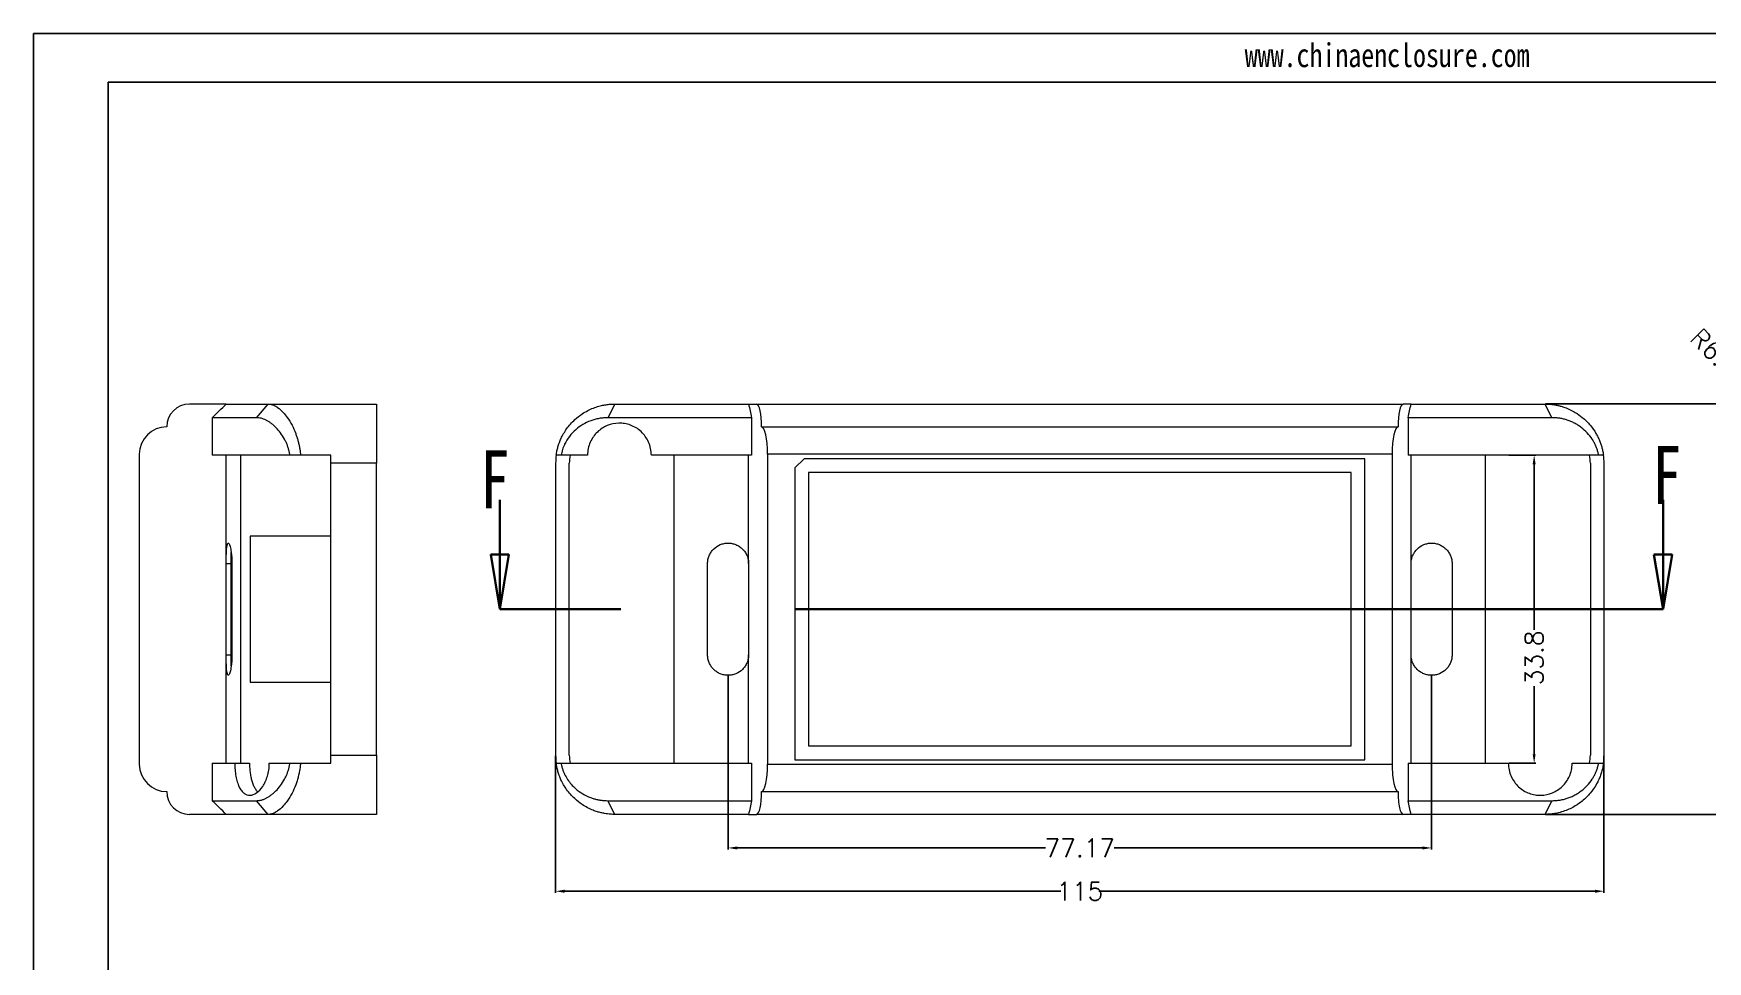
# Model space of a CAD drawing. Header units: inches. Extents: x 2946 to 3809, y 1126 to 1353.
# Drawn here: x 2946.3 to 3129.9, y 1251.2 to 1352.9 of the extents above; entities that cross this region are included whole.
import ezdxf

# ---------------------------------------------------------------- set-up
doc = ezdxf.new("R2010")
doc.units = ezdxf.units.IN
doc.header["$LTSCALE"] = 15
doc.linetypes.add('PHANTOM', pattern=[12.7, 6.35, -1.27, 1.27, -1.27, 1.27, -1.27])
doc.layers.add('文字', color=81, linetype='Continuous')
doc.styles.add('SLDTEXTSTYLE0', font='TXT', dxfattribs={"width": 0.75})
doc.styles.get("Standard").update_dxf_attribs({"font": 'txt', "bigfont": 'gbcbig.shx'})
doc.styles.add('宋体', font='', dxfattribs={"width": 0.8, "height": 3.5})
doc.styles.get('宋体').set_extended_font_data('SimSun')
doc.dimstyles.new('2.5', dxfattribs={"dimtxt": 2, "dimasz": 1, "dimexe": 0.18, "dimexo": 0.0625, "dimgap": 0.09, "dimtad": 0, "dimdsep": 46, "dimtxsty": 'Standard', "dimcen": 1, "dimclrd": 3, "dimclre": 3, "dimadec": 0, "dimazin": 2, "dimtfac": 1, "dimtofl": 0, "dimtmove": 0, "dimatfit": 3, "dimfxl": 1, "dimtolj": 1, "dimtzin": 0, "dimarcsym": 0})

# ---------------------------------------------------------------- blocks, each defined once
blk = doc.blocks.new('_CLOSED')
at = {"color": 0, "linetype": 'ByBlock', "lineweight": -2}
for p, q in [((-1, 0.166667), (0, 0)), ((-1, 0.166667), (-1, -0.166667)), ((0, 0), (-1, -0.166667)), ((0, 0), (-1, 0))]:
    blk.add_line(p, q, dxfattribs=at)
blk = doc.blocks.new('*D250')
at = {"color": 3, "lineweight": -2}
for p, q in [((3003.59, 1273.74), (3003.59, 1258.7)), ((3118.59, 1273.74), (3118.59, 1258.7)), ((3004.59, 1258.88), (3059, 1258.88)), ((3117.59, 1258.88), (3063.18, 1258.88))]:
    blk.add_line(p, q, dxfattribs=at)
at = {"color": 3}
for points in [[(3004.59, 1259.05), (3004.59, 1258.71), (3003.59, 1258.88)], [(3117.59, 1259.05), (3117.59, 1258.71), (3118.59, 1258.88)]]:
    blk.add_solid(points, dxfattribs=at)
at = {"layer": 'Defpoints', "color": 0}
for p in [(3003.59, 1273.81), (3118.59, 1273.81), (3003.59, 1258.88)]:
    blk.add_point(p, dxfattribs=at)
at = {"color": 0, "insert": (3061.09, 1258.88), "char_height": 2, "attachment_point": 5}
blk.add_mtext('\\A1;115', dxfattribs=at)
blk = doc.blocks.new('*D251')
at = {"color": 3, "lineweight": -2}
for p, q in [((3022.51, 1282.49), (3022.51, 1263.45)), ((3099.68, 1282.49), (3099.68, 1263.45)), ((3023.51, 1263.63), (3057.34, 1263.63)), ((3098.68, 1263.63), (3064.85, 1263.63))]:
    blk.add_line(p, q, dxfattribs=at)
at = {"color": 3}
for points in [[(3023.51, 1263.79), (3023.51, 1263.46), (3022.51, 1263.63)], [(3098.68, 1263.79), (3098.68, 1263.46), (3099.68, 1263.63)]]:
    blk.add_solid(points, dxfattribs=at)
at = {"layer": 'Defpoints', "color": 0}
for p in [(3022.51, 1282.56), (3099.68, 1282.56), (3099.68, 1263.63)]:
    blk.add_point(p, dxfattribs=at)
at = {"color": 0, "insert": (3061.09, 1263.63), "char_height": 2, "attachment_point": 5}
blk.add_mtext('\\A1;77.17', dxfattribs=at)
blk = doc.blocks.new('*D252')
at = {"color": 3, "lineweight": -2}
for p, q in [((3112.16, 1312.31), (3132.42, 1312.31)), ((3132.24, 1311.31), (3132.24, 1291.56)), ((3132.24, 1268.31), (3132.24, 1288.05)), ((3112.16, 1267.31), (3132.42, 1267.31))]:
    blk.add_line(p, q, dxfattribs=at)
at = {"color": 3}
for points in [[(3132.08, 1311.31), (3132.41, 1311.31), (3132.24, 1312.31)], [(3132.08, 1268.31), (3132.41, 1268.31), (3132.24, 1267.31)]]:
    blk.add_solid(points, dxfattribs=at)
at = {"layer": 'Defpoints', "color": 0}
for p in [(3112.09, 1312.31), (3132.24, 1312.31), (3112.09, 1267.31)]:
    blk.add_point(p, dxfattribs=at)
at = {"color": 0, "insert": (3132.24, 1289.81), "char_height": 2, "attachment_point": 5, "rotation": 90}
blk.add_mtext('\\A1;45', dxfattribs=at)
blk = doc.blocks.new('*D253')
at = {"color": 3, "lineweight": -2}
for p, q in [((3108.16, 1306.71), (3111.11, 1306.71)), ((3110.93, 1305.71), (3110.93, 1287.56)), ((3110.93, 1273.91), (3110.93, 1281.38)), ((3108.16, 1272.91), (3111.11, 1272.91))]:
    blk.add_line(p, q, dxfattribs=at)
at = {"color": 3}
for points in [[(3110.76, 1305.71), (3111.09, 1305.71), (3110.93, 1306.71)], [(3110.76, 1273.91), (3111.09, 1273.91), (3110.93, 1272.91)]]:
    blk.add_solid(points, dxfattribs=at)
at = {"layer": 'Defpoints', "color": 0}
for p in [(3108.09, 1306.71), (3110.93, 1306.71), (3108.09, 1272.91)]:
    blk.add_point(p, dxfattribs=at)
at = {"color": 0, "insert": (3110.93, 1284.47), "char_height": 2, "attachment_point": 5, "rotation": 90}
blk.add_mtext('\\A1;33.8', dxfattribs=at)
blk = doc.blocks.new('*D257')
at = {"color": 3, "lineweight": -2}
for p, q in [((3132.92, 1315.76), (3137.6, 1311.1)), ((3141.91, 1305.81), (3143.91, 1305.81)), ((3142.91, 1304.81), (3142.91, 1306.81))]:
    blk.add_line(p, q, dxfattribs=at)
at = {"color": 3}
blk.add_solid([(3137.71, 1311.22), (3137.48, 1310.98), (3138.3, 1310.4)], dxfattribs=at)
at = {"layer": 'Defpoints', "color": 0}
for p in [(3138.3, 1310.4), (3142.91, 1305.81)]:
    blk.add_point(p, dxfattribs=at)
at = {"color": 0, "insert": (3130.73, 1317.94), "char_height": 2, "attachment_point": 5, "rotation": 315.0939}
blk.add_mtext('\\A1;R6.5', dxfattribs=at)

msp = doc.modelspace()

# ---------------------------------------------------------------- linework, layer by layer
for p, q in [((2946.32, 1352.94), (3263.365, 1352.94)), ((2946.32, 1352.94), (2946.32, 1128.767)), ((2954.524, 1347.602), (3258.027, 1347.602)), ((2954.524, 1347.602), (2954.524, 1134.104))]:
    msp.add_line(p, q)
at = {"color": 7, "linetype": 'Continuous', "lineweight": 15}
for p, q in [((2967.456, 1312.307), (2963.431, 1312.307)), ((2967.456, 1312.307), (2972.039, 1312.307)), ((2972.039, 1312.307), (2970.748, 1310.807)), ((2972.039, 1312.307), (2983.931, 1312.307)), ((2983.931, 1312.307), (2983.931, 1305.807)), ((3010.095, 1312.307), (3009.331, 1310.807)), ((3010.095, 1312.307), (3024.761, 1312.307)), ((3024.761, 1312.307), (3025.642, 1312.307)), ((3025.642, 1312.307), (3096.548, 1312.307)), ((3097.428, 1312.307), (3096.548, 1312.307)), ((3097.428, 1312.307), (3112.095, 1312.307)), ((3112.095, 1312.307), (3112.859, 1310.807)), ((2965.931, 1310.807), (2965.931, 1306.707)), ((2970.748, 1310.807), (2965.931, 1310.807)), ((3025.095, 1310.807), (3009.331, 1310.807)), ((3025.095, 1310.807), (3025.095, 1306.707)), ((3026.188, 1309.807), (3096.001, 1309.807)), ((3097.095, 1310.807), (3097.095, 1306.707)), ((3112.858, 1310.807), (3097.095, 1310.807)), ((2957.931, 1306.807), (2957.931, 1272.807)), ((2974.454, 1306.707), (2965.931, 1306.707)), ((2967.456, 1294.807), (2967.456, 1306.707)), ((2969.078, 1272.907), (2969.078, 1306.707)), ((2975.616, 1306.707), (2974.454, 1306.707)), ((2978.931, 1306.707), (2975.616, 1306.707)), ((2978.931, 1305.807), (2978.931, 1306.707)), ((2983.931, 1305.807), (2978.931, 1305.807)), ((2978.931, 1273.807), (2978.931, 1305.807)), ((2983.931, 1273.807), (2983.931, 1305.807)), ((3003.595, 1305.807), (3003.595, 1273.807)), ((3007.095, 1306.707), (3004.191, 1306.707)), ((3005.095, 1273.807), (3005.095, 1305.807)), ((3025.095, 1306.707), (3014.095, 1306.707)), ((3016.595, 1272.907), (3016.595, 1306.707)), ((3024.761, 1294.807), (3024.761, 1306.707)), ((3095.345, 1306.807), (3026.845, 1306.807)), ((3026.845, 1306.807), (3026.845, 1272.807)), ((3029.845, 1305.307), (3030.845, 1306.307)), ((3092.345, 1306.307), (3030.845, 1306.307)), ((3092.345, 1273.307), (3092.345, 1306.307)), ((3095.345, 1306.807), (3095.345, 1272.807)), ((3117.997, 1306.707), (3097.095, 1306.707)), ((3097.428, 1294.807), (3097.428, 1306.707)), ((3105.595, 1272.907), (3105.595, 1306.707)), ((3117.095, 1305.807), (3117.095, 1273.807)), ((3118.532, 1306.707), (3117.997, 1306.707)), ((3118.595, 1273.807), (3118.595, 1305.807)), ((3029.845, 1305.307), (3029.845, 1273.307)), ((3031.345, 1304.807), (3031.345, 1274.807)), ((3090.845, 1304.807), (3031.345, 1304.807)), ((3090.845, 1274.807), (3090.845, 1304.807)), ((2978.931, 1297.807), (2970.078, 1297.807)), ((2970.078, 1297.807), (2970.078, 1281.807)), ((2967.456, 1294.807), (2967.958, 1294.807)), ((2967.456, 1284.807), (2967.456, 1294.807)), ((2967.958, 1294.807), (2967.958, 1284.807)), ((2968.087, 1294.807), (2968.087, 1284.807)), ((3020.261, 1284.807), (3020.261, 1294.807)), ((3024.761, 1294.807), (3024.761, 1284.807)), ((3097.428, 1284.807), (3097.428, 1294.807)), ((3101.928, 1294.807), (3101.928, 1284.807)), ((2967.456, 1272.907), (2967.456, 1284.807)), ((2967.456, 1284.807), (2967.958, 1284.807)), ((3024.761, 1272.907), (3024.761, 1284.807)), ((3097.428, 1272.907), (3097.428, 1284.807)), ((2970.078, 1281.807), (2978.931, 1281.807)), ((3031.345, 1274.807), (3090.845, 1274.807)), ((2965.931, 1272.907), (2965.931, 1268.807)), ((2968.398, 1272.907), (2970.021, 1272.907)), ((2972.188, 1272.907), (2974.455, 1272.907)), ((2974.455, 1272.907), (2975.616, 1272.907)), ((2975.616, 1272.907), (2978.931, 1272.907)), ((2978.931, 1272.907), (2978.931, 1273.807)), ((2978.931, 1273.807), (2983.931, 1273.807)), ((2983.931, 1273.807), (2983.931, 1267.307)), ((3004.19, 1272.907), (3025.095, 1272.907)), ((3025.095, 1272.907), (3025.095, 1268.807)), ((3026.845, 1272.807), (3095.345, 1272.807)), ((3029.845, 1273.307), (3092.345, 1273.307)), ((3097.095, 1272.907), (3097.095, 1268.807)), ((3115.095, 1272.907), (3117.997, 1272.907)), ((3117.997, 1272.907), (3118.532, 1272.907)), ((3026.188, 1269.807), (3096.001, 1269.807)), ((2967.456, 1267.307), (2963.431, 1267.307)), ((2965.931, 1268.807), (2970.748, 1268.807)), ((2972.039, 1267.307), (2967.456, 1267.307)), ((2970.748, 1268.807), (2972.039, 1267.307)), ((2983.931, 1267.307), (2972.039, 1267.307)), ((3009.331, 1268.807), (3025.095, 1268.807)), ((3010.095, 1267.307), (3009.331, 1268.807)), ((3024.761, 1267.307), (3010.095, 1267.307)), ((3024.761, 1267.307), (3025.642, 1267.307)), ((3096.548, 1267.307), (3025.642, 1267.307)), ((3097.428, 1267.307), (3096.548, 1267.307)), ((3097.095, 1268.807), (3112.858, 1268.807)), ((3112.095, 1267.307), (3097.428, 1267.307)), ((3112.858, 1268.807), (3112.095, 1267.307))]:
    msp.add_line(p, q, dxfattribs=at)
at = {"color": 7, "linetype": 'Continuous', "lineweight": 30}
for p, q in [((2997.472, 1301.807), (2997.472, 1289.807)), ((3125.063, 1301.807), (3125.063, 1289.807))]:
    msp.add_line(p, q, dxfattribs=at)
at = {"color": 1, "linetype": 'PHANTOM', "lineweight": 30}
msp.add_line((3125.063, 1289.807), (2997.472, 1289.807), dxfattribs=at)
at = {"color": 7, "linetype": 'Continuous', "lineweight": 15, "flags": 128}
for points in [[(2965.931, 1272.907), (2966.043, 1272.907), (2966.212, 1272.907), (2966.437, 1272.907), (2966.719, 1272.907), (2967.056, 1272.907), (2967.449, 1272.907), (2967.897, 1272.907), (2968.398, 1272.907)], [(3097.095, 1272.907), (3098.505, 1272.907), (3099.911, 1272.907), (3101.308, 1272.907), (3102.695, 1272.907), (3104.069, 1272.907), (3105.429, 1272.907), (3106.771, 1272.907), (3108.095, 1272.907)]]:
    msp.add_lwpolyline(points, dxfattribs=at)
at = {"color": 7, "linetype": 'Continuous', "lineweight": 15}
for centre, radius, start, end in [((2963.431, 1309.807), 2.5, 90, 180), ((2960.931, 1306.807), 3, 90, 180), ((3010.095, 1305.807), 6.5, 172.04117, 180), ((3010.095, 1305.807), 5, 169.63024, 180), ((3112.095, 1305.807), 5, 0, 10.36976), ((3112.095, 1305.807), 6.5, 0, 7.95883), ((2960.931, 1272.807), 3, 180, 270), ((3010.095, 1273.807), 6.5, 180, 187.95883), ((3010.095, 1273.807), 5, 180, 190.36976), ((3112.095, 1273.807), 5, 349.63024, 0), ((3112.095, 1273.807), 6.5, 352.04117, 0), ((2963.431, 1269.807), 2.5, 180, 270)]:
    msp.add_arc(centre, radius, start, end, dxfattribs=at)
for centre, major_axis, start_param, end_param in [((3025.642, 1309.807), (0, 2.5), 4.712389, 6.2831853), ((3096.548, 1309.807), (0, 2.5), 0, 1.5707963), ((3026.188, 1306.807), (0, 3), 4.712389, 6.2831853), ((3096.001, 1306.807), (0, 3), 0, 1.5707963), ((3026.188, 1272.807), (0, 3), 3.1415927, 4.712389), ((3096.001, 1272.807), (0, 3), 1.5707963, 3.1415927), ((3025.642, 1269.807), (0, 2.5), 3.1415927, 4.712389), ((3096.548, 1269.807), (0, 2.5), 1.5707963, 3.1415927)]:
    msp.add_ellipse(centre, major_axis=major_axis, ratio=0.21875, start_param=start_param, end_param=end_param, dxfattribs=at)
for points in [[(2965.931, 1310.807), (2966.439, 1311.308), (2966.947, 1311.808), (2967.456, 1312.307)], [(3024.761, 1312.307), (3024.872, 1311.808), (3024.984, 1311.308), (3025.095, 1310.807)], [(3097.095, 1310.807), (3097.206, 1311.308), (3097.317, 1311.808), (3097.428, 1312.307)], [(2967.456, 1267.307), (2966.947, 1267.807), (2966.439, 1268.307), (2965.931, 1268.807)], [(3025.095, 1268.807), (3024.984, 1268.307), (3024.872, 1267.807), (3024.761, 1267.307)], [(3097.428, 1267.307), (3097.317, 1267.807), (3097.206, 1268.307), (3097.095, 1268.807)]]:
    msp.add_open_spline(points, degree=3, dxfattribs=at)
for points, knots in [([(2972.039, 1312.307), (2972.073, 1312.306), (2972.147, 1312.305), (2972.266, 1312.29), (2972.402, 1312.263), (2972.554, 1312.218), (2972.722, 1312.151), (2972.906, 1312.056), (2973.244, 1311.845), (2973.669, 1311.469), (2974.209, 1310.809), (2974.674, 1310.045), (2975.014, 1309.281), (2975.214, 1308.698), (2975.33, 1308.306), (2975.428, 1307.91), (2975.508, 1307.51), (2975.573, 1307.11), (2975.602, 1306.84), (2975.616, 1306.707)], [0, 0, 0, 0, 0.0246987, 0.0528841, 0.084557, 0.1197178, 0.1583668, 0.2005041, 0.2461297, 0.3890746, 0.4912566, 0.6252946, 0.7420477, 0.7875902, 0.8320413, 0.8754517, 0.9178755, 0.9593709, 1, 1, 1, 1]), ([(3003.657, 1306.707), (3003.669, 1306.783), (3003.692, 1306.936), (3003.737, 1307.164), (3003.79, 1307.393), (3003.851, 1307.621), (3003.922, 1307.848), (3004.001, 1308.074), (3004.09, 1308.299), (3004.321, 1308.828), (3004.803, 1309.655), (3005.608, 1310.561), (3006.596, 1311.33), (3007.505, 1311.798), (3008.316, 1312.069), (3008.862, 1312.196), (3009.339, 1312.268), (3009.742, 1312.302), (3009.986, 1312.306), (3010.095, 1312.307)], [0, 0, 0, 0, 0.02317, 0.046579, 0.070239, 0.0941613, 0.1183571, 0.1428371, 0.1676116, 0.1926907, 0.3216123, 0.4666251, 0.5814865, 0.733301, 0.8041449, 0.8662374, 0.9195774, 0.9641646, 1, 1, 1, 1]), ([(3112.095, 1312.307), (3112.17, 1312.306), (3112.33, 1312.305), (3112.586, 1312.29), (3112.871, 1312.263), (3113.186, 1312.218), (3113.528, 1312.151), (3113.897, 1312.056), (3114.556, 1311.845), (3115.352, 1311.469), (3116.292, 1310.809), (3117.07, 1310.045), (3117.608, 1309.281), (3117.922, 1308.698), (3118.1, 1308.306), (3118.25, 1307.91), (3118.372, 1307.51), (3118.468, 1307.11), (3118.511, 1306.84), (3118.532, 1306.707)], [0, 0, 0, 0, 0.0246987, 0.0528841, 0.084557, 0.1197178, 0.1583668, 0.2005041, 0.2461297, 0.3890746, 0.4912566, 0.6252946, 0.7420477, 0.7875902, 0.8320413, 0.8754517, 0.9178755, 0.9593709, 1, 1, 1, 1]), ([(2974.454, 1306.707), (2974.444, 1306.769), (2974.422, 1306.892), (2974.382, 1307.074), (2974.337, 1307.254), (2974.286, 1307.431), (2974.229, 1307.606), (2974.166, 1307.779), (2974.098, 1307.95), (2974.025, 1308.119), (2973.946, 1308.285), (2973.758, 1308.649), (2973.424, 1309.175), (2972.998, 1309.662), (2972.64, 1309.993), (2972.369, 1310.211), (2972.098, 1310.395), (2971.826, 1310.545), (2971.555, 1310.662), (2971.284, 1310.745), (2971.014, 1310.797), (2970.837, 1310.804), (2970.748, 1310.807)], [0, 0, 0, 0, 0.0236457, 0.047351, 0.0711711, 0.0951605, 0.1193725, 0.1438588, 0.1686697, 0.1938533, 0.2194558, 0.2455208, 0.3677407, 0.4953371, 0.559164, 0.6221977, 0.6847239, 0.747035, 0.8094267, 0.8721934, 0.9356244, 1, 1, 1, 1]), ([(3009.331, 1310.807), (3009.249, 1310.806), (3009.087, 1310.804), (3008.844, 1310.787), (3008.604, 1310.761), (3008.367, 1310.723), (3008.131, 1310.675), (3007.897, 1310.617), (3007.666, 1310.547), (3007.212, 1310.389), (3006.563, 1310.08), (3005.775, 1309.51), (3005.093, 1308.793), (3004.679, 1308.114), (3004.454, 1307.606), (3004.345, 1307.31), (3004.256, 1307.012), (3004.212, 1306.808), (3004.191, 1306.707)], [0, 0, 0, 0, 0.0352213, 0.0703539, 0.1054474, 0.1405517, 0.1757164, 0.2109912, 0.246425, 0.2820662, 0.4229422, 0.5616025, 0.7034475, 0.8390982, 0.8809118, 0.9215056, 0.9611168, 1, 1, 1, 1]), ([(3014.095, 1306.707), (3014.095, 1306.955), (3014.069, 1307.198), (3013.967, 1307.674), (3013.89, 1307.91), (3013.694, 1308.351), (3013.574, 1308.559), (3013.294, 1308.948), (3013.137, 1309.124), (3012.795, 1309.439), (3012.607, 1309.58), (3012.218, 1309.816), (3012.015, 1309.914), (3011.596, 1310.068), (3011.38, 1310.125), (3010.95, 1310.196), (3010.734, 1310.211), (3010.082, 1310.197), (3009.664, 1310.109), (3008.864, 1309.78), (3008.501, 1309.547), (3008.016, 1309.084), (3007.868, 1308.913), (3007.605, 1308.541), (3007.488, 1308.336), (3007.297, 1307.903), (3007.223, 1307.677), (3007.122, 1307.204), (3007.095, 1306.955), (3007.095, 1306.707)], [0, 0, 0, 0, 0.0625, 0.0625, 0.125, 0.125, 0.1875, 0.1875, 0.25, 0.25, 0.3125, 0.3125, 0.375, 0.375, 0.4375, 0.4375, 0.5, 0.5, 0.625, 0.625, 0.75, 0.75, 0.8125, 0.8125, 0.875, 0.875, 0.9375, 0.9375, 1, 1, 1, 1]), ([(3117.997, 1306.707), (3117.985, 1306.769), (3117.96, 1306.892), (3117.914, 1307.074), (3117.861, 1307.254), (3117.801, 1307.431), (3117.735, 1307.606), (3117.661, 1307.779), (3117.581, 1307.95), (3117.493, 1308.119), (3117.398, 1308.285), (3117.171, 1308.649), (3116.759, 1309.175), (3116.209, 1309.662), (3115.727, 1309.993), (3115.353, 1310.211), (3114.967, 1310.395), (3114.569, 1310.545), (3114.159, 1310.662), (3113.737, 1310.745), (3113.303, 1310.797), (3113.007, 1310.804), (3112.858, 1310.807)], [0, 0, 0, 0, 0.0236457, 0.047351, 0.0711711, 0.0951605, 0.1193725, 0.1438588, 0.1686697, 0.1938533, 0.2194558, 0.2455208, 0.3677407, 0.4953371, 0.559164, 0.6221977, 0.6847239, 0.747035, 0.8094267, 0.8721934, 0.9356244, 1, 1, 1, 1]), ([(3004.192, 1306.707), (3004.118, 1306.707), (3004.044, 1306.707), (3003.97, 1306.707), (3003.918, 1306.707), (3003.866, 1306.707), (3003.813, 1306.707), (3003.761, 1306.707), (3003.709, 1306.707), (3003.657, 1306.707)], [0, 0, 0, 0, 0.0005303301, 0.0005303301, 0.0005303301, 0.0009046374, 0.0009046374, 0.0009046374, 0.0012789449, 0.0012789449, 0.0012789449, 0.0012789449]), ([(2967.456, 1294.807), (2967.456, 1294.957), (2967.457, 1295.103), (2967.461, 1295.392), (2967.465, 1295.536), (2967.473, 1295.81), (2967.479, 1295.939), (2967.493, 1296.184), (2967.501, 1296.3), (2967.53, 1296.611), (2967.555, 1296.778), (2967.601, 1296.945), (2967.618, 1296.987), (2967.655, 1297.044), (2967.674, 1297.058), (2967.715, 1297.057), (2967.737, 1297.042), (2967.781, 1296.984), (2967.803, 1296.942), (2967.848, 1296.83), (2967.871, 1296.76), (2967.914, 1296.598), (2967.935, 1296.505), (2967.975, 1296.297), (2967.993, 1296.183), (2968.025, 1295.94), (2968.04, 1295.809), (2968.063, 1295.536), (2968.072, 1295.395), (2968.084, 1295.106), (2968.087, 1294.957), (2968.087, 1294.807)], [0, 0, 0, 0, 0.0625, 0.0625, 0.125, 0.125, 0.1875, 0.1875, 0.25, 0.25, 0.375, 0.375, 0.4375, 0.4375, 0.5, 0.5, 0.5625, 0.5625, 0.625, 0.625, 0.6875, 0.6875, 0.75, 0.75, 0.8125, 0.8125, 0.875, 0.875, 0.9375, 0.9375, 1, 1, 1, 1]), ([(3020.261, 1294.807), (3020.261, 1294.957), (3020.276, 1295.103), (3020.333, 1295.392), (3020.377, 1295.536), (3020.491, 1295.808), (3020.56, 1295.938), (3020.724, 1296.182), (3020.819, 1296.297), (3021.129, 1296.607), (3021.379, 1296.773), (3021.782, 1296.941), (3021.923, 1296.984), (3022.211, 1297.042), (3022.357, 1297.057), (3022.649, 1297.058), (3022.797, 1297.044), (3023.085, 1296.988), (3023.225, 1296.946), (3023.498, 1296.834), (3023.63, 1296.765), (3023.875, 1296.603), (3023.989, 1296.51), (3024.201, 1296.3), (3024.295, 1296.186), (3024.459, 1295.942), (3024.531, 1295.81), (3024.645, 1295.537), (3024.688, 1295.396), (3024.746, 1295.106), (3024.761, 1294.957), (3024.761, 1294.807)], [0, 0, 0, 0, 0.0625, 0.0625, 0.125, 0.125, 0.1875, 0.1875, 0.25, 0.25, 0.375, 0.375, 0.4375, 0.4375, 0.5, 0.5, 0.5625, 0.5625, 0.625, 0.625, 0.6875, 0.6875, 0.75, 0.75, 0.8125, 0.8125, 0.875, 0.875, 0.9375, 0.9375, 1, 1, 1, 1]), ([(3097.428, 1294.807), (3097.428, 1294.957), (3097.443, 1295.103), (3097.501, 1295.392), (3097.544, 1295.536), (3097.658, 1295.81), (3097.728, 1295.939), (3097.893, 1296.184), (3097.989, 1296.3), (3098.302, 1296.611), (3098.554, 1296.778), (3098.961, 1296.945), (3099.103, 1296.987), (3099.393, 1297.044), (3099.538, 1297.058), (3099.83, 1297.057), (3099.979, 1297.042), (3100.265, 1296.984), (3100.404, 1296.942), (3100.675, 1296.83), (3100.806, 1296.76), (3101.048, 1296.598), (3101.161, 1296.505), (3101.371, 1296.297), (3101.464, 1296.183), (3101.628, 1295.94), (3101.698, 1295.809), (3101.812, 1295.536), (3101.855, 1295.395), (3101.913, 1295.106), (3101.928, 1294.957), (3101.928, 1294.807)], [0, 0, 0, 0, 0.0625, 0.0625, 0.125, 0.125, 0.1875, 0.1875, 0.25, 0.25, 0.375, 0.375, 0.4375, 0.4375, 0.5, 0.5, 0.5625, 0.5625, 0.625, 0.625, 0.6875, 0.6875, 0.75, 0.75, 0.8125, 0.8125, 0.875, 0.875, 0.9375, 0.9375, 1, 1, 1, 1]), ([(2967.996, 1296.14), (2967.988, 1296.024), (2967.967, 1295.711), (2967.959, 1295.223), (2967.958, 1294.89), (2967.958, 1294.807)], [0, 0, 0, 0, 0.3056366, 0.8277456, 1, 1, 1, 1]), ([(2968.087, 1284.807), (2968.087, 1284.658), (2968.084, 1284.511), (2968.072, 1284.222), (2968.063, 1284.079), (2968.04, 1283.806), (2968.026, 1283.677), (2967.993, 1283.432), (2967.975, 1283.317), (2967.916, 1283.008), (2967.871, 1282.841), (2967.804, 1282.673), (2967.781, 1282.63), (2967.737, 1282.572), (2967.716, 1282.558), (2967.675, 1282.557), (2967.655, 1282.571), (2967.618, 1282.627), (2967.601, 1282.668), (2967.57, 1282.78), (2967.556, 1282.85), (2967.531, 1283.012), (2967.52, 1283.104), (2967.501, 1283.314), (2967.493, 1283.428), (2967.479, 1283.672), (2967.473, 1283.804), (2967.465, 1284.078), (2967.462, 1284.219), (2967.457, 1284.508), (2967.456, 1284.658), (2967.456, 1284.807)], [0, 0, 0, 0, 0.0625, 0.0625, 0.125, 0.125, 0.1875, 0.1875, 0.25, 0.25, 0.375, 0.375, 0.4375, 0.4375, 0.5, 0.5, 0.5625, 0.5625, 0.625, 0.625, 0.6875, 0.6875, 0.75, 0.75, 0.8125, 0.8125, 0.875, 0.875, 0.9375, 0.9375, 1, 1, 1, 1]), ([(2967.958, 1284.807), (2967.959, 1284.552), (2967.961, 1284.073), (2967.983, 1283.673), (2967.993, 1283.487)], [0, 0, 0, 0, 0.5329286, 1, 1, 1, 1]), ([(3024.761, 1284.807), (3024.761, 1284.658), (3024.746, 1284.511), (3024.689, 1284.222), (3024.645, 1284.078), (3024.531, 1283.805), (3024.461, 1283.675), (3024.296, 1283.43), (3024.201, 1283.314), (3023.887, 1283.003), (3023.635, 1282.836), (3023.228, 1282.67), (3023.086, 1282.627), (3022.797, 1282.57), (3022.651, 1282.557), (3022.359, 1282.558), (3022.211, 1282.573), (3021.924, 1282.63), (3021.785, 1282.673), (3021.514, 1282.785), (3021.383, 1282.855), (3021.141, 1283.016), (3021.028, 1283.109), (3020.818, 1283.318), (3020.725, 1283.431), (3020.562, 1283.674), (3020.491, 1283.805), (3020.377, 1284.078), (3020.334, 1284.219), (3020.276, 1284.508), (3020.261, 1284.658), (3020.261, 1284.807)], [0, 0, 0, 0, 0.0625, 0.0625, 0.125, 0.125, 0.1875, 0.1875, 0.25, 0.25, 0.375, 0.375, 0.4375, 0.4375, 0.5, 0.5, 0.5625, 0.5625, 0.625, 0.625, 0.6875, 0.6875, 0.75, 0.75, 0.8125, 0.8125, 0.875, 0.875, 0.9375, 0.9375, 1, 1, 1, 1]), ([(3101.928, 1284.807), (3101.928, 1284.658), (3101.913, 1284.511), (3101.856, 1284.222), (3101.812, 1284.079), (3101.699, 1283.806), (3101.629, 1283.677), (3101.465, 1283.432), (3101.371, 1283.317), (3101.06, 1283.008), (3100.81, 1282.841), (3100.407, 1282.673), (3100.266, 1282.63), (3099.978, 1282.572), (3099.833, 1282.558), (3099.541, 1282.557), (3099.392, 1282.571), (3099.104, 1282.627), (3098.964, 1282.668), (3098.691, 1282.78), (3098.559, 1282.85), (3098.314, 1283.012), (3098.2, 1283.104), (3097.988, 1283.314), (3097.894, 1283.428), (3097.73, 1283.672), (3097.659, 1283.804), (3097.545, 1284.078), (3097.502, 1284.219), (3097.443, 1284.508), (3097.428, 1284.658), (3097.428, 1284.807)], [0, 0, 0, 0, 0.0625, 0.0625, 0.125, 0.125, 0.1875, 0.1875, 0.25, 0.25, 0.375, 0.375, 0.4375, 0.4375, 0.5, 0.5, 0.5625, 0.5625, 0.625, 0.625, 0.6875, 0.6875, 0.75, 0.75, 0.8125, 0.8125, 0.875, 0.875, 0.9375, 0.9375, 1, 1, 1, 1]), ([(2968.398, 1272.907), (2968.398, 1272.659), (2968.408, 1272.416), (2968.449, 1271.94), (2968.481, 1271.704), (2968.562, 1271.263), (2968.612, 1271.056), (2968.731, 1270.666), (2968.799, 1270.49), (2968.951, 1270.175), (2969.036, 1270.035), (2969.216, 1269.798), (2969.313, 1269.701), (2969.517, 1269.546), (2969.625, 1269.489), (2969.846, 1269.418), (2969.96, 1269.403), (2970.312, 1269.418), (2970.55, 1269.505), (2971.026, 1269.835), (2971.252, 1270.067), (2971.565, 1270.53), (2971.663, 1270.701), (2971.838, 1271.074), (2971.917, 1271.278), (2972.048, 1271.712), (2972.099, 1271.938), (2972.17, 1272.41), (2972.188, 1272.659), (2972.188, 1272.907)], [0, 0, 0, 0, 0.0625, 0.0625, 0.125, 0.125, 0.1875, 0.1875, 0.25, 0.25, 0.3125, 0.3125, 0.375, 0.375, 0.4375, 0.4375, 0.5, 0.5, 0.625, 0.625, 0.75, 0.75, 0.8125, 0.8125, 0.875, 0.875, 0.9375, 0.9375, 1, 1, 1, 1]), ([(2970.021, 1272.907), (2970.024, 1272.723), (2970.031, 1272.354), (2970.088, 1271.817), (2970.179, 1271.312), (2970.305, 1270.847), (2970.464, 1270.433), (2970.661, 1270.08), (2970.813, 1269.862), (2970.907, 1269.786), (2970.914, 1269.78)], [0, 0, 0, 0, 0.1380531, 0.2761191, 0.4139923, 0.5519, 0.6933827, 0.8349151, 0.986858, 1, 1, 1, 1]), ([(2970.748, 1268.807), (2970.795, 1268.808), (2970.89, 1268.81), (2971.033, 1268.825), (2971.177, 1268.848), (2971.321, 1268.882), (2971.465, 1268.925), (2971.609, 1268.977), (2971.754, 1269.039), (2971.898, 1269.11), (2972.043, 1269.191), (2972.187, 1269.281), (2972.332, 1269.381), (2972.476, 1269.49), (2972.62, 1269.609), (2972.764, 1269.737), (2973.038, 1270), (2973.423, 1270.44), (2973.788, 1271.015), (2974.025, 1271.492), (2974.168, 1271.833), (2974.288, 1272.182), (2974.386, 1272.539), (2974.432, 1272.785), (2974.455, 1272.907)], [0, 0, 0, 0, 0.0344458, 0.0685908, 0.1024764, 0.1361452, 0.1696404, 0.2030059, 0.2362862, 0.269526, 0.3027705, 0.3360644, 0.3694525, 0.4029793, 0.4366885, 0.4706232, 0.5048257, 0.6324339, 0.7544561, 0.8063173, 0.8564151, 0.9051212, 0.9528397, 1, 1, 1, 1]), ([(2975.616, 1272.907), (2975.608, 1272.828), (2975.592, 1272.669), (2975.56, 1272.431), (2975.522, 1272.192), (2975.478, 1271.953), (2975.427, 1271.714), (2975.371, 1271.475), (2975.308, 1271.238), (2975.238, 1271.002), (2975.163, 1270.768), (2974.993, 1270.289), (2974.674, 1269.571), (2974.208, 1268.804), (2973.668, 1268.144), (2973.195, 1267.727), (2972.775, 1267.482), (2972.486, 1267.37), (2972.244, 1267.316), (2972.102, 1267.31), (2972.039, 1267.307)], [0, 0, 0, 0, 0.0240776, 0.0484984, 0.0732767, 0.0984259, 0.1239589, 0.1498883, 0.1762257, 0.2029824, 0.2301693, 0.2577965, 0.3744795, 0.508611, 0.6117422, 0.7541642, 0.8315469, 0.898314, 0.9544647, 1, 1, 1, 1]), ([(3003.656, 1272.907), (3003.73, 1272.907), (3003.804, 1272.907), (3003.878, 1272.907), (3003.93, 1272.907), (3003.982, 1272.907), (3004.034, 1272.907), (3004.087, 1272.907), (3004.139, 1272.907), (3004.191, 1272.907)], [0, 0, 0, 0, 0.0005303301, 0.0005303301, 0.0005303301, 0.0009046612, 0.0009046612, 0.0009046612, 0.0012789924, 0.0012789924, 0.0012789924, 0.0012789924]), ([(3010.095, 1267.307), (3010.02, 1267.308), (3009.856, 1267.31), (3009.592, 1267.325), (3009.288, 1267.355), (3008.945, 1267.406), (3008.567, 1267.485), (3008.155, 1267.598), (3007.443, 1267.847), (3006.584, 1268.292), (3005.597, 1269.064), (3004.793, 1269.972), (3004.274, 1270.868), (3003.994, 1271.548), (3003.846, 1271.998), (3003.731, 1272.451), (3003.682, 1272.756), (3003.657, 1272.907)], [0, 0, 0, 0, 0.0246622, 0.0538624, 0.0876015, 0.1258797, 0.1686974, 0.2160544, 0.2679505, 0.4201259, 0.5352555, 0.6798862, 0.8090703, 0.8585543, 0.9068146, 0.9539335, 1, 1, 1, 1]), ([(3004.19, 1272.907), (3004.202, 1272.85), (3004.225, 1272.736), (3004.268, 1272.566), (3004.317, 1272.398), (3004.372, 1272.23), (3004.434, 1272.063), (3004.503, 1271.896), (3004.648, 1271.579), (3004.9, 1271.129), (3005.306, 1270.592), (3005.851, 1270.05), (3006.554, 1269.541), (3007.247, 1269.21), (3007.797, 1269.025), (3008.172, 1268.928), (3008.553, 1268.859), (3008.939, 1268.816), (3009.2, 1268.81), (3009.331, 1268.807)], [0, 0, 0, 0, 0.021867, 0.0439502, 0.0662979, 0.0889566, 0.1119709, 0.1353834, 0.1592346, 0.2494256, 0.3413514, 0.4367467, 0.5754863, 0.7168001, 0.7739882, 0.8306997, 0.8871358, 0.9435009, 1, 1, 1, 1]), ([(3108.095, 1272.907), (3108.095, 1272.659), (3108.121, 1272.416), (3108.222, 1271.94), (3108.299, 1271.704), (3108.495, 1271.263), (3108.615, 1271.056), (3108.896, 1270.666), (3109.053, 1270.49), (3109.395, 1270.175), (3109.582, 1270.035), (3109.972, 1269.798), (3110.174, 1269.701), (3110.594, 1269.546), (3110.809, 1269.489), (3111.239, 1269.418), (3111.456, 1269.403), (3112.107, 1269.418), (3112.525, 1269.505), (3113.326, 1269.835), (3113.689, 1270.067), (3114.173, 1270.53), (3114.322, 1270.701), (3114.585, 1271.074), (3114.702, 1271.278), (3114.893, 1271.712), (3114.966, 1271.938), (3115.068, 1272.41), (3115.095, 1272.659), (3115.095, 1272.907)], [0, 0, 0, 0, 0.0625, 0.0625, 0.125, 0.125, 0.1875, 0.1875, 0.25, 0.25, 0.3125, 0.3125, 0.375, 0.375, 0.4375, 0.4375, 0.5, 0.5, 0.625, 0.625, 0.75, 0.75, 0.8125, 0.8125, 0.875, 0.875, 0.9375, 0.9375, 1, 1, 1, 1]), ([(3118.532, 1272.907), (3118.52, 1272.828), (3118.496, 1272.669), (3118.449, 1272.431), (3118.392, 1272.192), (3118.326, 1271.953), (3118.25, 1271.714), (3118.164, 1271.475), (3118.067, 1271.238), (3117.96, 1271.002), (3117.842, 1270.768), (3117.577, 1270.289), (3117.071, 1269.571), (3116.292, 1268.804), (3115.349, 1268.144), (3114.466, 1267.727), (3113.64, 1267.482), (3113.047, 1267.37), (3112.541, 1267.316), (3112.233, 1267.31), (3112.095, 1267.307)], [0, 0, 0, 0, 0.0240776, 0.0484984, 0.0732767, 0.0984259, 0.1239589, 0.1498883, 0.1762257, 0.2029824, 0.2301693, 0.2577965, 0.3744795, 0.508611, 0.6117422, 0.7541642, 0.8315469, 0.898314, 0.9544647, 1, 1, 1, 1]), ([(3112.858, 1268.807), (3112.938, 1268.808), (3113.097, 1268.81), (3113.333, 1268.825), (3113.565, 1268.848), (3113.793, 1268.882), (3114.019, 1268.925), (3114.24, 1268.977), (3114.459, 1269.039), (3114.674, 1269.11), (3114.885, 1269.191), (3115.094, 1269.281), (3115.299, 1269.381), (3115.501, 1269.49), (3115.699, 1269.609), (3115.894, 1269.737), (3116.261, 1270), (3116.758, 1270.44), (3117.209, 1271.015), (3117.493, 1271.492), (3117.663, 1271.833), (3117.804, 1272.182), (3117.918, 1272.539), (3117.971, 1272.785), (3117.997, 1272.907)], [0, 0, 0, 0, 0.0344458, 0.0685908, 0.1024764, 0.1361452, 0.1696404, 0.2030059, 0.2362862, 0.269526, 0.3027705, 0.3360644, 0.3694525, 0.4029793, 0.4366885, 0.4706232, 0.5048257, 0.6324339, 0.7544561, 0.8063173, 0.8564151, 0.9051212, 0.9528397, 1, 1, 1, 1])]:
    msp.add_open_spline(points, degree=3, knots=knots, dxfattribs=at)

# ---------------------------------------------------------------- block references
at = {"color": 7, "linetype": 'Continuous', "lineweight": 30, "xscale": 6, "yscale": 6, "rotation": 270}
for p in [(2997.472, 1289.807), (3125.063, 1289.807)]:
    msp.add_blockref('_CLOSED', p, dxfattribs=at)

# ---------------------------------------------------------------- texts
at = {"color": 7, "linetype": 'Continuous', "char_height": 6.35, "attachment_point": 1, "style": 'SLDTEXTSTYLE0'}
for insert in [(3123.864, 1307.702), (2995.312, 1307.232)]:
    msp.add_mtext('F', dxfattribs=dict(at, insert=insert))
at = {"layer": '文字', "color": 0, "insert": (3079.184, 1351.864), "char_height": 2.60942, "width": 45.84498, "attachment_point": 1, "style": '宋体'}
msp.add_mtext('www.chinaenclosure.com', dxfattribs=at)

# ---------------------------------------------------------------- dimensions: what is measured, and where the dimension line sits
dim = msp.add_radius_dim(center=(3142.909, 1305.807), mpoint=(3138.305, 1310.396), dimstyle='2.5')
dim.commit()
dim.dimension.update_dxf_attribs({"geometry": '*D257', "text_midpoint": (3130.733, 1317.942), "dimtype": 164})
dim = msp.add_linear_dim(base=(3132.242, 1312.307), p1=(3112.095, 1267.307), p2=(3112.095, 1312.307), angle=90, dimstyle='2.5')
dim.commit()
dim.dimension.update_dxf_attribs({"geometry": '*D252', "text_midpoint": (3132.242, 1289.807)})
dim = msp.add_linear_dim(base=(3110.926, 1306.707), p1=(3108.095, 1272.907), p2=(3108.095, 1306.707), angle=90, dimstyle='2.5')
dim.commit()
dim.dimension.update_dxf_attribs({"geometry": '*D253', "text_midpoint": (3110.926, 1284.467), "dimtype": 160})
for base, p1, p2, picture, middle in [((3099.678, 1263.625), (3022.511, 1282.557), (3099.678, 1282.557), '*D251', (3061.095, 1263.625)), ((3003.595, 1258.88), (3118.595, 1273.807), (3003.595, 1273.807), '*D250', (3061.095, 1258.88))]:
    dim = msp.add_linear_dim(base=base, p1=p1, p2=p2, dimstyle='2.5')
    dim.commit()
    dim.dimension.update_dxf_attribs({"geometry": picture, "text_midpoint": middle})

doc.saveas('drawing.dxf')
